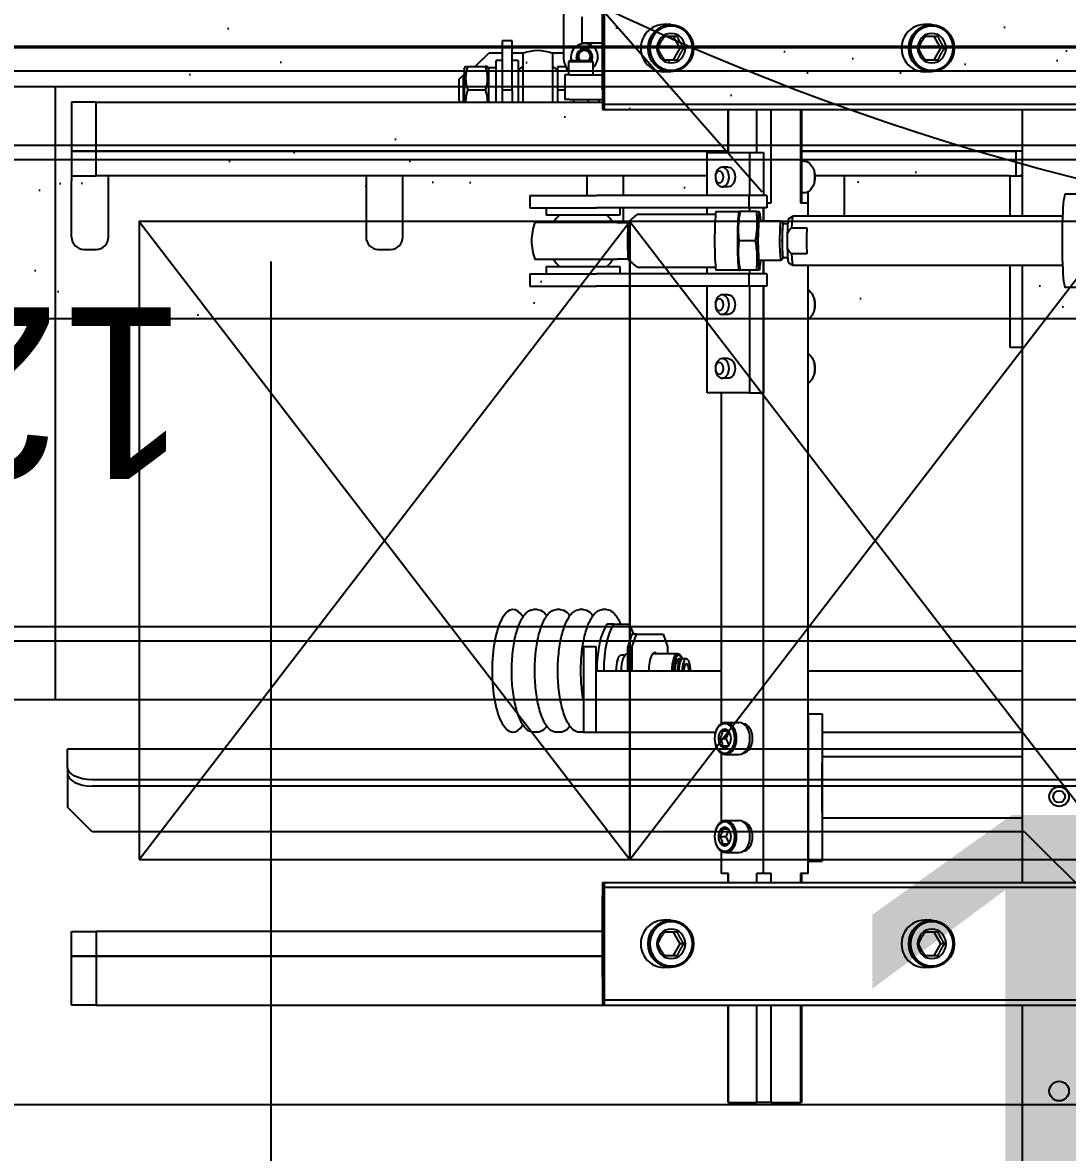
# Model space of a CAD drawing. Header units: millimetres. Extents: x -383313 to -161684, y -117025 to 99224.
# Drawn here: x -345190.5 to -344764.6, y -7149.9 to -6689.5 of the extents above; entities that cross this region are included whole.
import ezdxf
from ezdxf import colors
from ezdxf.entities.mleader import LeaderData, LeaderLine
from ezdxf.enums import TextEntityAlignment as Align
from ezdxf.math import Vec2, Vec3

# ---------------------------------------------------------------- set-up
doc = ezdxf.new("R2010")
doc.units = ezdxf.units.MM
doc.header["$MEASUREMENT"] = 0
doc.layers.get('Defpoints').update_dxf_attribs({"color": 31})
for name, color, linetype in [('001__КОНСТРУКТИВ__размеры внутр.', 7, 'Continuous'), ('PV-5D2C5', 7, 'Continuous'), ('PV-CB35', 7, 'Continuous'), ('Длина секции', 1, 'Continuous'), ('Конвейера КУ-190', 1, 'Continuous'), ('Крепление держателей ограждений', 101, 'Continuous'), ('Робот', 30, 'Continuous')]:
    doc.layers.add(name, color=color, linetype=linetype)
doc.styles.add('PSTUDIO', font='arial.ttf')
doc.dimstyles.new('PS_TICK', dxfattribs={"dimscale": 100, "dimtxt": 2.5, "dimasz": 1, "dimexe": 2, "dimexo": 2, "dimgap": 1, "dimtad": 1, "dimdec": 0, "dimzin": 0, "dimdsep": 46, "dimtxsty": 'PSTUDIO', "dimblk": 'ARCHTICK', "dimcen": 2, "dimdle": 1.5, "dimse1": 1, "dimse2": 1, "dimadec": 0, "dimazin": 0, "dimtfac": 1, "dimtdec": 0, "dimtix": 1, "dimtmove": 1, "dimatfit": 3, "dimldrblk": 'ARCHTICK', "dimfxl": 1, "dimtolj": 1, "dimtzin": 0, "dimarcsym": 0})

# ---------------------------------------------------------------- blocks, each defined once
blk = doc.blocks.new('_ArchTick')
at = {"color": 0, "linetype": 'ByBlock', "const_width": 0.15}
blk.add_lwpolyline([(-0.5, -0.5), (0.5, 0.5)], dxfattribs=at)
blk = doc.blocks.new('*D306')
at = {"layer": '001__КОНСТРУКТИВ__размеры внутр.', "color": 0, "linetype": 'ByBlock', "lineweight": -2, "ltscale": 100, "transparency": 16777216}
for p, q in [((-345089.25, -6786.77), (-345089.25, -7566.79)), ((-343889.25, -6786.77), (-343889.25, -7566.79)), ((-343739.25, -7366.79), (-345239.25, -7366.79))]:
    blk.add_line(p, q, dxfattribs=at)
at = {"layer": 'Defpoints', "color": 0, "ltscale": 100, "transparency": 16777216}
for p in [(-345089.25, -6586.77), (-343889.25, -6586.77), (-345089.25, -7366.79)]:
    blk.add_point(p, dxfattribs=at)
at = {"layer": '001__КОНСТРУКТИВ__размеры внутр.', "color": 0, "lineweight": -2, "ltscale": 100, "transparency": 16777216, "xscale": 100, "yscale": 100, "zscale": 100, "rotation": 180}
blk.add_blockref('_ArchTick', (-345089.25, -7366.79), dxfattribs=at)
at = {"layer": '001__КОНСТРУКТИВ__размеры внутр.', "color": 0, "lineweight": -2, "ltscale": 100, "transparency": 16777216, "xscale": 100, "yscale": 100, "zscale": 100}
blk.add_blockref('_ArchTick', (-343889.25, -7366.79), dxfattribs=at)
at = {"layer": '001__КОНСТРУКТИВ__размеры внутр.', "color": 0, "ltscale": 100, "transparency": 16777216, "insert": (-344489.25, -7139.15), "char_height": 250, "attachment_point": 5, "style": 'PSTUDIO'}
blk.add_mtext('\\A1;1200', dxfattribs=at)
blk = doc.blocks.new('A$C26c17928')
at = {"layer": 'PV-5D2C5'}
for p, q in [((-377, 229.35), (-377, 191.35)), ((-361.17, 220), (-361.17, 170)), ((-360.39, 220), (-360.39, 170)), ((-369.5, 207.72), (-369.5, 197.09)), ((-361.26, 210.82), (-361.26, 179.18)), ((-333.3, 204.6), (-336.25, 204.6)), ((-227.04, 204.6), (-229.99, 204.6)), ((-398, 198), (-402, 198)), ((-402, 198), (-402, 178)), ((-398, 178), (-398, 198)), ((-329.49, 195), (-332.17, 199.8)), ((-223.24, 195), (-225.92, 199.8)), ((-369.02, 194.69), (-371.06, 193.51)), ((-361.26, 197.09), (-369.5, 197.09)), ((-365.94, 193.51), (-367.98, 194.69)), ((-332.17, 190.2), (-329.49, 195)), ((-327.9, 195), (-329.49, 195)), ((-225.92, 190.2), (-223.24, 195)), ((-221.65, 195), (-223.24, 195)), ((-413, 187.5), (-407.5, 193)), ((-402, 193), (-407.5, 193)), ((-404.5, 173), (-404.5, 190)), ((-402, 190), (-404.5, 190)), ((-393.07, 193), (-398, 193)), ((-395.5, 190), (-398, 190)), ((-395.5, 190), (-395.5, 173)), ((-393.5, 173), (-393.5, 192.83)), ((-377, 193), (-381.93, 193)), ((-381.5, 192.83), (-381.5, 173)), ((-374.5, 189.99), (-375, 189.49)), ((-365, 189.49), (-375, 189.49)), ((-375, 189.49), (-375, 184.09)), ((-374.5, 189.99), (-365.5, 189.99)), ((-371.5, 192.8), (-371.5, 190.15)), ((-365.5, 190.15), (-365.5, 192.8)), ((-365.5, 189.99), (-365, 189.49)), ((-365, 189.49), (-365, 184.09)), ((-417.5, 186.5), (-416.92, 187.5)), ((-417.5, 186.5), (-417.5, 178)), ((-416.07, 187.5), (-408.93, 187.5)), ((-407.5, 186.5), (-408.08, 187.5)), ((-407.5, 173), (-407.5, 187)), ((-404.5, 187), (-407.5, 187)), ((-379.5, 187.5), (-379.5, 178)), ((-379.5, 187.5), (-376.15, 187.5)), ((-333.3, 185.4), (-336.25, 185.4)), ((-227.04, 185.4), (-229.99, 185.4)), ((-419.5, 182.4), (-417.9, 184)), ((-419.5, 173.6), (-419.5, 182.4)), ((-417.9, 184), (-417.9, 173)), ((-417.5, 184), (-417.9, 184)), ((-374.5, 184.09), (-376.5, 184.09)), ((-376.5, 184.09), (-376.5, 174.09)), ((-374.5, 184.09), (-361.26, 184.09)), ((-417.5, 178), (-417.5, 173)), ((-416.07, 178), (-408.93, 178)), ((-402, 178), (-398, 178)), ((-402, 178), (-402, 173)), ((-398, 178), (-398, 173)), ((-379.5, 178), (-379.5, 173)), ((-379.5, 178), (-376.5, 178)), ((-567.5, 173), (-577.5, 173)), ((-577.5, 173), (-577.5, 153)), ((-567.5, 173), (-361.17, 173)), ((-567.5, 153), (-567.5, 173)), ((-419.5, 173.6), (-418.9, 173)), ((-374.5, 174.09), (-376.5, 174.09)), ((-374.5, 174.09), (-361.17, 174.09)), ((-373, 174.09), (-373, 173)), ((-367, 174.09), (-367, 173)), ((-362.5, 173), (-362.5, 174.09)), ((-357.62, 172), (-360.39, 172)), ((-360.39, 170), (-360.39, 172)), ((-346.11, 172), (-357.62, 172)), ((-105.8, 172), (-346.11, 172)), ((-361.17, 170), (-360.39, 170)), ((-360.39, 170), (-357.62, 170)), ((-357.62, 170), (-346.11, 170)), ((-346.11, 170), (-105.8, 170)), ((-310, 170), (-310, 152.5)), ((-309.77, 152.5), (-309.77, 170)), ((-298.35, 170), (-298.35, 152.5)), ((-292.4, 132.04), (-292.4, 170)), ((-280.38, 170), (-280.38, 132.04)), ((-280, 170), (-280, 132.04)), ((-190, 126.5), (-190, 170)), ((-577.5, 153), (-567.5, 153)), ((-567.5, 153), (-577.5, 153)), ((-577.5, 153), (-577.5, 143)), ((-310, 153), (-567.5, 153)), ((-567.5, 153), (-310, 153)), ((-567.5, 143), (-567.5, 153)), ((-318.47, 152.5), (-301.25, 152.5)), ((-318.47, 135), (-318.47, 152.5)), ((-301.25, 152.5), (-295.45, 152.5)), ((-301.25, 152.5), (-301.25, 135)), ((-295.45, 152.5), (-295.45, 135)), ((-190, 153), (-280, 153)), ((-280, 153), (-192.5, 153)), ((-192.5, 143), (-192.5, 153)), ((-279.06, 149), (-280, 149)), ((-577.5, 143), (-577.5, 141)), ((-577.5, 143), (-567.5, 143)), ((-318.47, 143), (-567.5, 143)), ((-562.5, 141), (-562.5, 143)), ((-457.5, 143), (-457.5, 141)), ((-442.5, 141), (-442.5, 143)), ((-367.5, 143), (-367.5, 141)), ((-352.5, 141), (-352.5, 143)), ((-315.05, 143.24), (-314.94, 143.74)), ((-309.86, 146.5), (-312.32, 146.5)), ((-274.76, 144.36), (-274.8, 144.52)), ((-195, 143), (-274.57, 143)), ((-262.5, 141), (-262.5, 143)), ((-195, 143), (-190, 143)), ((-195, 126.5), (-195, 143)), ((-577.5, 118), (-577.5, 141)), ((-562.5, 118), (-562.5, 141)), ((-457.5, 141), (-457.5, 118)), ((-442.5, 118), (-442.5, 141)), ((-367.5, 141), (-367.5, 135)), ((-352.5, 135), (-352.5, 141)), ((-315.05, 141.76), (-314.94, 141.26)), ((-309.86, 138.5), (-312.32, 138.5)), ((-274.76, 140.64), (-274.8, 140.48)), ((-262.5, 126.5), (-262.5, 141)), ((-390.7, 135), (-363.58, 135)), ((-390.7, 135), (-390.7, 130)), ((-301.42, 135), (-363.58, 135)), ((-294.18, 135), (-301.42, 135)), ((-301.42, 135), (-301.42, 130)), ((-294.18, 135), (-294.18, 130)), ((-279.06, 136), (-280, 136)), ((-277.5, 136.4), (-277.5, 132.04)), ((-152.99, 135.5), (-172.5, 135.5)), ((-390.7, 130), (-363.58, 130)), ((-384.03, 130), (-384.03, 127)), ((-301.42, 130), (-363.58, 130)), ((-354.03, 130), (-354.03, 127)), ((-352.5, 124), (-352.5, 130)), ((-318.47, 127.3), (-318.47, 130)), ((-294.18, 130), (-301.42, 130)), ((-301.25, 130), (-301.25, 128.5)), ((-295.45, 130), (-295.45, 124.5)), ((-295.45, 124.5), (-295.45, 130)), ((-294.18, 132.04), (-292.4, 132.04)), ((-280.38, 132.04), (-277.33, 132.04)), ((-277.33, 126.5), (-277.33, 132.04)), ((-354.03, 127), (-384.03, 127)), ((-346.88, 127.3), (-315.06, 127.3)), ((-314.92, 128.5), (-305.61, 128.5)), ((-305.39, 128.5), (-305.61, 128.5)), ((-305.39, 127.6), (-305.16, 128.5)), ((-298.31, 128.5), (-305.03, 128.5)), ((-296.99, 127.6), (-297.22, 128.5)), ((-288.39, 124.5), (-297.2, 124.5)), ((-287.44, 123.56), (-288.35, 124.48)), ((-285.26, 125.49), (-283.53, 126.49)), ((-173.63, 126.5), (-283.5, 126.5)), ((-355.11, 124), (-388.64, 124)), ((-285.63, 123.4), (-287.47, 123.4)), ((-284.09, 121.77), (-277.84, 121.77)), ((-298.8, 116.5), (-305.52, 116.5)), ((-285.82, 119.46), (-285.82, 113.54)), ((-572.5, 113), (-567.5, 113)), ((-452.5, 113), (-447.5, 113)), ((-277.84, 111.23), (-284.09, 111.23)), ((-388.64, 109), (-355.11, 109)), ((-384.03, 106), (-354.03, 106)), ((-384.03, 106), (-384.03, 103)), ((-354.03, 106), (-354.03, 103)), ((-288.39, 108.5), (-297.2, 108.5)), ((-295.45, 108.5), (-295.45, 103)), ((-295.45, 103), (-295.45, 108.5)), ((-287.44, 109.44), (-288.35, 108.52)), ((-285.63, 109.6), (-287.47, 109.6)), ((-285.26, 107.51), (-283.53, 106.51)), ((-173.63, 106.5), (-283.5, 106.5)), ((-277.33, -141.29), (-277.33, 106.5)), ((-195, 73), (-195, 106.5)), ((-190, -145), (-190, 106.5)), ((-390.7, 103), (-363.58, 103)), ((-390.7, 103), (-390.7, 98)), ((-301.42, 103), (-363.58, 103)), ((-346.88, 105.7), (-315.06, 105.7)), ((-318.47, 103), (-318.47, 105.7)), ((-305.61, 104.5), (-314.92, 104.5)), ((-305.61, 104.5), (-305.16, 104.5)), ((-305.39, 105.4), (-305.16, 104.5)), ((-298.31, 104.5), (-305.03, 104.5)), ((-294.18, 103), (-301.42, 103)), ((-301.42, 103), (-301.42, 98)), ((-301.25, 104.5), (-301.25, 103)), ((-296.99, 105.4), (-297.22, 104.5)), ((-294.18, 103), (-294.18, 98)), ((-390.7, 98), (-363.58, 98)), ((-301.42, 98), (-363.58, 98)), ((-318.47, 54.5), (-318.47, 98)), ((-294.18, 98), (-301.42, 98)), ((-301.25, 98), (-301.25, 54.5)), ((-295.45, 98), (-295.45, 54.5)), ((-295.45, -141.29), (-295.45, 98)), ((-152.99, 97.5), (-172.5, 97.5)), ((-309.86, 94.5), (-312.32, 94.5)), ((-274.76, 92.36), (-274.8, 92.52)), ((-315.05, 91.24), (-314.94, 91.74)), ((-315.05, 89.76), (-314.94, 89.26)), ((-274.76, 88.64), (-274.8, 88.48)), ((-309.86, 86.5), (-312.32, 86.5)), ((-190, 73), (-195, 73)), ((-315.05, 65.24), (-314.94, 65.74)), ((-309.86, 68.5), (-312.32, 68.5)), ((-274.76, 66.36), (-274.8, 66.52)), ((-315.05, 63.76), (-314.94, 63.26)), ((-309.86, 60.5), (-312.32, 60.5)), ((-274.76, 62.64), (-274.8, 62.48)), ((-301.25, 54.5), (-318.47, 54.5)), ((-312.67, -80.29), (-312.67, 54.5)), ((-301.25, 54.5), (-295.45, 54.5)), ((-387.74, -33.79), (-389.25, -33.79)), ((-378.35, -33.79), (-379.85, -33.79)), ((-368.95, -33.79), (-370.45, -33.79)), ((-359.55, -33.79), (-361.06, -33.79)), ((-356.51, -39.79), (-359.32, -39.79)), ((-356.51, -39.79), (-350.39, -39.79)), ((-377.08, -41.99), (-377.07, -41.98)), ((-349.13, -43.79), (-350.84, -48.79)), ((-347.25, -43.79), (-349.13, -43.79)), ((-348.97, -48.79), (-347.25, -43.79)), ((-347.25, -43.79), (-336.34, -43.79)), ((-336.34, -43.79), (-334.63, -48.79)), ((-368.9, -48.79), (-368.9, -83.79)), ((-368.9, -48.79), (-363.9, -48.79)), ((-363.9, -48.79), (-363.9, -83.79)), ((-350.84, -48.79), (-348.97, -48.79)), ((-350.84, -58.79), (-350.84, -48.79)), ((-348.97, -58.79), (-348.97, -48.79)), ((-334.63, -48.79), (-334.63, -51.79)), ((-352.06, -52.34), (-353.45, -52.34)), ((-350.84, -51.79), (-351.13, -51.79)), ((-330.53, -51.79), (-340.68, -51.79)), ((-328.92, -53.84), (-329.95, -53.84)), ((-329.16, -52.84), (-329.66, -52.27)), ((-326.95, -53.84), (-328.36, -53.84)), ((-363.9, -58.79), (-312.67, -58.79)), ((-277.33, -58.79), (-190, -58.79)), ((-377.08, -75.6), (-377.07, -75.61)), ((-277.33, -76.29), (-271.53, -76.29)), ((-277.33, -76.29), (-277.33, -136.29)), ((-271.53, -76.29), (-271.53, -136.29)), ((-310.94, -79.79), (-305.51, -79.79)), ((-387.74, -83.79), (-389.25, -83.79)), ((-378.35, -83.79), (-379.85, -83.79)), ((-368.95, -83.79), (-370.45, -83.79)), ((-368.9, -83.79), (-363.9, -83.79)), ((-363.9, -83.79), (-315.08, -83.79)), ((-315.24, -84.43), (-315.2, -84.27)), ((-313.49, -86.29), (-310.8, -86.29)), ((-309.7, -83.55), (-310.8, -86.29)), ((-310.8, -86.29), (-309.7, -89.03)), ((-271.53, -83.79), (-190, -83.79)), ((-315.24, -88.15), (-315.2, -88.31)), ((-312.67, -120.29), (-312.67, -92.29)), ((-310.94, -92.79), (-305.51, -92.79)), ((-190, -93.79), (-271.53, -93.79)), ((-271.53, -116.29), (-271.53, -96.29)), ((-190, -118.79), (-271.53, -118.79)), ((-315.24, -124.43), (-315.2, -124.27)), ((-310.94, -119.79), (-305.51, -119.79)), ((-309.7, -123.55), (-310.8, -126.29)), ((-315.24, -128.15), (-315.2, -128.31)), ((-313.49, -126.29), (-310.8, -126.29)), ((-310.8, -126.29), (-309.7, -129.03)), ((-312.67, -141.29), (-312.67, -132.29)), ((-310.94, -132.79), (-305.51, -132.79)), ((-277.33, -136.29), (-271.53, -136.29)), ((-309.77, -141.29), (-312.67, -141.29)), ((-310, -141.29), (-310, -145)), ((-309.77, -145), (-309.77, -141.29)), ((-298.35, -141.29), (-298.35, -145)), ((-295.45, -141.29), (-298.35, -141.29)), ((-292.4, -141.29), (-295.45, -141.29)), ((-292.4, -145), (-292.4, -141.29)), ((-277.33, -141.29), (-280.38, -141.29)), ((-280.38, -141.29), (-280.38, -145)), ((-280, -141.29), (-280, -145)), ((-361.17, -145), (-360.39, -145)), ((-361.17, -145), (-361.17, -195)), ((-360.39, -145), (-357.62, -145)), ((-360.39, -145), (-360.39, -147)), ((-360.39, -145), (-360.39, -195)), ((-357.62, -147), (-360.39, -147)), ((-357.62, -145), (-346.11, -145)), ((-346.11, -147), (-357.62, -147)), ((-346.11, -145), (-105.8, -145)), ((-105.8, -147), (-346.11, -147)), ((-361.26, -151.18), (-361.26, -182.82)), ((-333.3, -160.4), (-336.25, -160.4)), ((-227.04, -160.4), (-229.99, -160.4)), ((-577.5, -165), (-567.5, -165)), ((-577.5, -175), (-577.5, -165)), ((-361.26, -165), (-567.5, -165)), ((-567.5, -165), (-567.5, -175)), ((-329.49, -170), (-332.17, -165.2)), ((-223.24, -170), (-225.92, -165.2)), ((-332.17, -174.8), (-329.49, -170)), ((-327.9, -170), (-329.49, -170)), ((-225.92, -174.8), (-223.24, -170)), ((-221.65, -170), (-223.24, -170)), ((-577.5, -175), (-567.5, -175)), ((-577.5, -195), (-577.5, -175)), ((-567.5, -175), (-577.5, -175)), ((-361.26, -175), (-567.5, -175)), ((-567.5, -175), (-567.5, -195)), ((-567.5, -175), (-361.26, -175)), ((-333.3, -179.6), (-336.25, -179.6)), ((-227.04, -179.6), (-229.99, -179.6)), ((-357.62, -193), (-360.39, -193)), ((-360.39, -195), (-360.39, -193)), ((-346.11, -193), (-357.62, -193)), ((-105.8, -193), (-346.11, -193)), ((-567.5, -195), (-577.5, -195)), ((-567.5, -195), (-361.17, -195)), ((-361.17, -195), (-360.39, -195)), ((-360.39, -195), (-357.62, -195)), ((-357.62, -195), (-346.11, -195)), ((-346.11, -195), (-105.8, -195)), ((-310, -195), (-310, -234.62)), ((-309.77, -234.62), (-309.77, -195)), ((-298.35, -195), (-298.35, -234.62)), ((-292.4, -234.62), (-292.4, -195)), ((-280.38, -195), (-280.38, -234.62)), ((-280, -195), (-280, -234.62)), ((-190, -275), (-190, -195)), ((-309.77, -234.62), (-310, -234.62)), ((-309.77, -234.62), (-298.35, -234.62)), ((-292.4, -234.62), (-298.35, -234.62)), ((-292.4, -234.62), (-280.38, -234.62)), ((-280, -234.62), (-280.38, -234.62))]:
    blk.add_line(p, q, dxfattribs=at)
for centre, radius in [((-175, -110), 4), ((-175, -110), 2.4), ((-175, -230), 4)]:
    blk.add_circle(centre, radius, dxfattribs=at)
for centre, radius, start, end in [((-387.5, 178), 16, 67.9757, 112.0243), ((-387.5, 178), 11.35, 121.9069, 134.8071), ((-387.5, 178), 11.35, 45.1929, 58.0931), ((-369.03, 116.5), 14.25, 132.5369, 148.2431), ((-369.03, 116.5), 14.25, 31.7569, 47.4631), ((-369.03, 116.5), 21, 159.0752, 180), ((-572.5, 118), 5, 180, 270), ((-567.5, 118), 5, 270, 0), ((-452.5, 118), 5, 180, 270), ((-447.5, 118), 5, 270, 0), ((-369.03, 116.5), 21, 180, 200.9248), ((-369.03, 116.5), 14.25, 211.7569, 227.4631), ((-369.03, 116.5), 14.25, 312.5369, 328.2431)]:
    blk.add_arc(centre, radius, start, end, dxfattribs=at)
for centre, major_axis, ratio, start_param, end_param in [((-336.25, 195), (0, 9.6), 0.965926, 0, 3.141593), ((-333.3, 195), (0, -9.6), 0.965926, -4.712389, 1.570796), ((-229.99, 195), (0, 9.6), 0.965926, 0, 3.141593), ((-227.04, 195), (0, -9.6), 0.965926, -4.712389, 1.570796), ((-368.5, 191.35), (5.5, 0), 0.999849, 0, 3.392164), ((-368.5, 191.43), (3.3, 0), 0.999849, 0, 3.593814), ((-368.5, 191.6), (-3, 0), 0.999849, -0.846506, 0), ((-368.5, 191.6), (2.46, 0), 0.999849, 0, 3.859122), ((-368.5, 191.6), (-3, 0), 0.999849, -1.893704, -1.247889), ((-368.5, 191.6), (3, 0), 0.999849, 0, 0.846506), ((-368.5, 191.35), (-8.5, 0), 0.999849, 0, 0.700212), ((-368.5, 191.43), (-5.5, 0), 0.999849, 0.007111, 0.26528), ((-368.5, 191.53), (-3.3, 0), 0.999849, 0.014485, 0.484691), ((-368.5, 191.6), (-3, 0), 0.999849, 0, 0.565342), ((-368.5, 191.8), (-2.46, 0), 0.999849, 0.040518, 0.8309), ((-368.5, 191.8), (2.46, 0), 0.999849, -0.8309, -0.040518), ((-368.5, 191.6), (2.46, 0), 0.999849, -0.717529, 0), ((-368.5, 191.6), (3, 0), 0.999849, -0.565342, 0), ((-368.5, 191.53), (3.3, 0), 0.999849, -0.484691, -0.014485), ((-368.5, 191.43), (3.3, 0), 0.999849, -0.452222, 0), ((-368.5, 191.43), (5.5, 0), 0.999849, -0.881021, -0.007111), ((-368.5, 191.35), (5.5, 0), 0.999849, -0.881021, 0), ((-370.5, 189.53), (-6, 0), 0.999849, 0.265897, 0.722734), ((-312.32, 142.5), (0, -4), 0.688988, -1.25525, 4.396843), ((-278.69, 142.5), (0, 6), 0.688988, -1.886343, -1.25525), ((-172.5, 116.5), (0, 19), 0.069756, 0, 3.141593), ((-314.49, 116.5), (0, -13.5), 0.069756, -2.66571, -0.475882), ((-305.18, 116.5), (0, -13.5), 0.069756, -2.66571, -0.475882), ((-305.18, 116.5), (0, 11.5), 0.069756, 0.264027, 2.877565), ((-297.2, 116.5), (0, 11.5), 0.069756, 0, 3.943062), ((-297.2, 116.5), (0, 8), 0.069756, 0, 3.141593), ((-297.2, 116.5), (0, 11.5), 0.069756, -0.801469, 0), ((-288.39, 116.5), (0, 8), 0.069756, 0, 3.211577), ((-288.39, 116.5), (0, 8), 0.069756, -0.069984, 0), ((-285.23, 116.5), (0, 9), 0.069756, 0.040383, 1.2359), ((-283.5, 116.5), (0, 10), 0.069756, 0, 1.015985), ((-350.17, 116.5), (0, -10.8), 0.069756, -2.338444, -1.570796), ((-287.47, 116.5), (0, 7.08), 0.069756, 0, 3.367567), ((-287.47, 116.5), (0, 6.9), 0.069756, 0, 3.141593), ((-287.47, 116.5), (0, 7.08), 0.069756, -0.225974, 0), ((-277.25, 116.5), (0, -10), 0.069756, -2.125607, -1.015985), ((-350.17, 116.5), (0, -10.8), 0.069756, -1.570796, -0.803149), ((-285.23, 116.5), (0, -9), 0.069756, -1.2359, -0.040383), ((-283.5, 116.5), (0, -10), 0.069756, -1.015985, 0), ((-312.32, 90.5), (0, -4), 0.688988, -1.25525, 4.396843), ((-278.69, 90.5), (0, 6), 0.688988, -1.886343, -1.25525), ((-312.32, 64.5), (0, -4), 0.688988, -1.25525, 4.396843), ((-278.69, 64.5), (0, 6), 0.688988, -1.886343, -1.25525), ((-397.61, -58.79), (0, 25), 0.34202, -0.495637, 1.570796), ((-356.27, -58.79), (0, -21), 0.34202, -2.701617, -1.570796), ((-353.45, -58.79), (0, -21), 0.34202, -2.701617, -1.570796), ((-353.45, -58.79), (0, 21), 0.34202, -0.775193, -0.439976), ((-353.45, -58.79), (0, 6.45), 0.34202, 0, 1.570796), ((-351.13, -58.79), (0, 7), 0.34202, 0, 1.570796), ((-339.76, -58.79), (0, 7.5), 0.34202, -0.367208, 1.570796), ((-330.53, -58.79), (0, 7), 0.34202, 0, 1.570796), ((-329.95, -58.79), (0, 6.39), 0.34202, 0, 1.570796), ((-329.95, -58.79), (0, 4.95), 0.34202, 0, 1.570796), ((-328.92, -58.79), (0, 4.95), 0.34202, 0, 1.570796), ((-330.53, -58.79), (0, 7), 0.34202, -0.372527, 0), ((-328.36, -58.79), (0, 4.95), 0.34202, 0, 1.570796), ((-329.95, -58.79), (0, 6.39), 0.34202, -0.692725, 0), ((-328.92, -58.79), (0, 4.95), 0.34202, -0.167293, 0), ((-326.95, -58.79), (0, 4.95), 0.34202, 0, 1.570796), ((-326.95, -58.79), (0, 4.95), 0.34202, -1.570796, 0), ((-397.61, -58.79), (0, -25), 0.34202, -1.570796, 0.495637), ((-326.95, -58.79), (0, 3), 0.34202, 0, 1.570796), ((-326.95, -58.79), (0, 3), 0.34202, -1.570796, 0), ((-310.94, -86.29), (0, 6.5), 0.688988, -1.570796, 1.25525), ((-305.51, -86.29), (0, 6.5), 0.688988, -1.570796, 0), ((-304.06, -86.29), (0, -6), 0.688988, 0.072299, 3.069293), ((-310.94, -86.29), (0, -6.5), 0.688988, -1.25525, 1.570796), ((-305.51, -86.29), (0, -6.5), 0.688988, 0, 1.570796), ((-310.94, -126.29), (0, 6.5), 0.688988, -1.570796, 1.25525), ((-305.51, -126.29), (0, 6.5), 0.688988, -1.570796, 0), ((-304.06, -126.29), (0, -6), 0.688988, 0.072299, 3.069293), ((-310.94, -126.29), (0, -6.5), 0.688988, -1.25525, 1.570796), ((-305.51, -126.29), (0, -6.5), 0.688988, 0, 1.570796), ((-336.25, -170), (0, 9.6), 0.965926, 0, 3.141593), ((-333.3, -170), (0, -9.6), 0.965926, -4.712389, 1.570796), ((-229.99, -170), (0, 9.6), 0.965926, 0, 3.141593), ((-227.04, -170), (0, -9.6), 0.965926, -4.712389, 1.570796)]:
    blk.add_ellipse(centre, major_axis=major_axis, ratio=ratio, start_param=start_param, end_param=end_param, dxfattribs=at)
at = {"layer": 'PV-5D2C5', "extrusion": (0, 0, -1)}
for centre, major_axis, ratio, start_param, end_param in [((-333.14, 195), (0, 9), 0.965926, -4.712389, 1.570796), ((-226.89, 195), (0, 9), 0.965926, -4.712389, 1.570796), ((-333.14, 195), (0, -6), 0.965926, -1.570796, 4.712389), ((-226.89, 195), (0, -6), 0.965926, -1.570796, 4.712389), ((-279.06, 142.5), (0, 6.5), 0.688988, 0, 3.141593), ((-313.48, 142.5), (0, -2.4), 0.688988, -4.712389, 1.570796), ((-309.86, 142.5), (0, 4), 0.688988, 0, 3.141593), ((-313.48, 90.5), (0, -2.4), 0.688988, -4.712389, 1.570796), ((-309.86, 90.5), (0, 4), 0.688988, 0, 1.570796), ((-279.06, 90.5), (0, -6.5), 0.688988, -2.745702, -0.395891), ((-309.86, 90.5), (0, -4), 0.688988, -1.570796, 0), ((-279.06, 64.5), (0, -6.5), 0.688988, -2.745702, -0.395891), ((-313.48, 64.5), (0, -2.4), 0.688988, -4.712389, 1.570796), ((-309.86, 64.5), (0, 4), 0.688988, 0, 1.570796), ((-309.86, 64.5), (0, -4), 0.688988, -1.570796, 0), ((-311.31, -86.29), (0, 6), 0.688988, -4.712389, 1.570796), ((-311.31, -86.29), (0, 3.75), 0.688988, -1.570796, 4.712389), ((-311.31, -126.29), (0, 6), 0.688988, -4.712389, 1.570796), ((-311.31, -126.29), (0, 3.75), 0.688988, -1.570796, 4.712389), ((-333.14, -170), (0, 9), 0.965926, -4.712389, 1.570796), ((-226.89, -170), (0, 9), 0.965926, -4.712389, 1.570796), ((-333.14, -170), (0, -6), 0.965926, -1.570796, 4.712389), ((-226.89, -170), (0, -6), 0.965926, -1.570796, 4.712389)]:
    blk.add_ellipse(centre, major_axis=major_axis, ratio=ratio, start_param=start_param, end_param=end_param, dxfattribs=at)
at = {"layer": 'PV-5D2C5'}
for points, weights, degree in [([(-335.94, 199.8), (-337.63, 197.4), (-338.61, 195)], [1.04422863406, 1.20577136594, 1.04422863406], 2), ([(-330.58, 199.8), (-333.62, 199.8), (-335.94, 199.8)], [1.04422863406, 1.20577136594, 1.04422863406], 2), ([(-327.9, 195), (-329.6, 197.4), (-330.58, 199.8)], [1.04422863406, 1.20577136594, 1.04422863406], 2), ([(-229.68, 199.8), (-231.38, 197.4), (-232.36, 195)], [1.04422863406, 1.20577136594, 1.04422863406], 2), ([(-224.33, 199.8), (-227.37, 199.8), (-229.68, 199.8)], [1.04422863406, 1.20577136594, 1.04422863406], 2), ([(-221.65, 195), (-223.35, 197.4), (-224.33, 199.8)], [1.04422863406, 1.20577136594, 1.04422863406], 2), ([(-338.61, 195), (-337.63, 192.6), (-335.94, 190.2)], [1.04422863406, 1.20577136594, 1.04422863406], 2), ([(-330.58, 190.2), (-329.6, 192.6), (-327.9, 195)], [1.04422863406, 1.20577136594, 1.04422863406], 2), ([(-232.36, 195), (-231.38, 192.6), (-229.68, 190.2)], [1.04422863406, 1.20577136594, 1.04422863406], 2), ([(-224.33, 190.2), (-223.35, 192.6), (-221.65, 195)], [1.04422863406, 1.20577136594, 1.04422863406], 2), ([(-335.94, 190.2), (-333.62, 190.2), (-330.58, 190.2)], [1.04422863406, 1.20577136594, 1.04422863406], 2), ([(-229.68, 190.2), (-227.37, 190.2), (-224.33, 190.2)], [1.04422863406, 1.20577136594, 1.04422863406], 2), ([(-416.92, 187.5), (-416.92, 187.5), (-416.07, 187.5)], [1.39595654066, 1.39595654066, 1.29573137036], 2), ([(-416.07, 187.5), (-417.66, 182.75), (-416.07, 178)], [1.29573137036, 1.49618171095, 1.29573137036], 2), ([(-408.08, 187.5), (-408.08, 187.5), (-408.93, 187.5)], [1.39595654066, 1.39595654066, 1.29573137036], 2), ([(-408.93, 187.5), (-407.34, 182.75), (-408.93, 178)], [1.29573137036, 1.49618171095, 1.29573137036], 2), ([(-416.07, 178), (-416.97, 175.32), (-416.92, 173)], [1.29573137036, 1.40163826171, 1.39563444637], 2), ([(-408.93, 178), (-408.03, 175.32), (-408.08, 173)], [1.29573137036, 1.40163826171, 1.39563444637], 2), ([(-350.71, 124), (-348.5, 126.08), (-347.09, 127.3), (-346.88, 127.3)], [1, 0.898148148148, 0.847222222222, 0.847222222222], 3), ([(-346.88, 105.7), (-347.09, 105.7), (-348.5, 106.92), (-350.71, 109)], [0.847222222222, 0.847222222222, 0.898148148148, 1], 3), ([(-312.29, -83.29), (-312.26, -84.79), (-313.49, -86.29)], [1.04422863406, 1.20577136594, 1.04422863406], 2), ([(-313.49, -86.29), (-312.26, -87.79), (-312.29, -89.29)], [1.04422863406, 1.20577136594, 1.04422863406], 2), ([(-309.91, -83.29), (-310.47, -83.29), (-312.29, -83.29)], [1.04422863406, 1.20577136594, 1.04422863406], 2), ([(-308.83, -85.24), (-309.06, -84.33), (-309.91, -83.29)], [1.11661653884, 1.15102198319, 1.04422863406], 2), ([(-309.91, -89.29), (-309.06, -88.25), (-308.83, -87.34)], [1.04422863406, 1.1510219832, 1.11661653884], 2), ([(-312.29, -89.29), (-310.47, -89.29), (-309.91, -89.29)], [1.04422863406, 1.20577136594, 1.04422863406], 2), ([(-312.29, -123.29), (-312.26, -124.79), (-313.49, -126.29)], [1.04422863406, 1.20577136594, 1.04422863406], 2), ([(-309.91, -123.29), (-310.47, -123.29), (-312.29, -123.29)], [1.04422863406, 1.20577136594, 1.04422863406], 2), ([(-308.83, -125.24), (-309.06, -124.33), (-309.91, -123.29)], [1.11661653884, 1.15102198319, 1.04422863406], 2), ([(-313.49, -126.29), (-312.26, -127.79), (-312.29, -129.29)], [1.04422863406, 1.20577136594, 1.04422863406], 2), ([(-309.91, -129.29), (-309.06, -128.25), (-308.83, -127.34)], [1.04422863406, 1.1510219832, 1.11661653884], 2), ([(-312.29, -129.29), (-310.47, -129.29), (-309.91, -129.29)], [1.04422863406, 1.20577136594, 1.04422863406], 2), ([(-335.94, -165.2), (-337.63, -167.6), (-338.61, -170)], [1.04422863406, 1.20577136594, 1.04422863406], 2), ([(-330.58, -165.2), (-333.62, -165.2), (-335.94, -165.2)], [1.04422863406, 1.20577136594, 1.04422863406], 2), ([(-327.9, -170), (-329.6, -167.6), (-330.58, -165.2)], [1.04422863406, 1.20577136594, 1.04422863406], 2), ([(-229.68, -165.2), (-231.38, -167.6), (-232.36, -170)], [1.04422863406, 1.20577136594, 1.04422863406], 2), ([(-224.33, -165.2), (-227.37, -165.2), (-229.68, -165.2)], [1.04422863406, 1.20577136594, 1.04422863406], 2), ([(-221.65, -170), (-223.35, -167.6), (-224.33, -165.2)], [1.04422863406, 1.20577136594, 1.04422863406], 2), ([(-338.61, -170), (-337.63, -172.4), (-335.94, -174.8)], [1.04422863406, 1.20577136594, 1.04422863406], 2), ([(-330.58, -174.8), (-329.6, -172.4), (-327.9, -170)], [1.04422863406, 1.20577136594, 1.04422863406], 2), ([(-232.36, -170), (-231.38, -172.4), (-229.68, -174.8)], [1.04422863406, 1.20577136594, 1.04422863406], 2), ([(-224.33, -174.8), (-223.35, -172.4), (-221.65, -170)], [1.04422863406, 1.20577136594, 1.04422863406], 2), ([(-335.94, -174.8), (-333.62, -174.8), (-330.58, -174.8)], [1.04422863406, 1.20577136594, 1.04422863406], 2), ([(-229.68, -174.8), (-227.37, -174.8), (-224.33, -174.8)], [1.04422863406, 1.20577136594, 1.04422863406], 2)]:
    blk.add_rational_spline(points, weights, degree=degree, dxfattribs=at)
for points, knots in [([(-361.17, 178.29), (-361.22, 178.55), (-361.25, 178.82), (-361.26, 179.39), (-361.24, 179.7), (-361.19, 180)], [0.00306113, 0.00306113, 0.00306113, 0.00306113, 0.004036551, 0.004036551, 0.005106091, 0.005106091, 0.005106091, 0.005106091]), ([(-305.03, 128.5), (-305.23, 127.5), (-305.39, 126.5), (-305.65, 124.5), (-305.82, 122.5), (-305.81, 120.5), (-305.72, 118.5), (-305.63, 117.5), (-305.52, 116.5)], [0.00000023, 0.00000023, 0.00000023, 0.00000023, 0.00346433, 0.00346433, 0.00692843, 0.01039254, 0.01039254, 0.01385664, 0.01385664, 0.01385664, 0.01385664]), ([(-305.16, 128.5), (-305.16, 128.5), (-305.16, 128.5), (-305.15, 128.5), (-305.11, 128.5), (-305.03, 128.5)], [0.021868197, 0.021868197, 0.021868197, 0.021868197, 0.022099486, 0.022099486, 0.025586343, 0.025586343, 0.025586343, 0.025586343]), ([(-298.8, 116.5), (-298.6, 117.5), (-298.44, 118.5), (-298.18, 120.5), (-298.01, 122.5), (-298.02, 124.5), (-298.11, 126.5), (-298.2, 127.5), (-298.31, 128.5)], [0.00000023, 0.00000023, 0.00000023, 0.00000023, 0.00346433, 0.00346433, 0.00692843, 0.01039254, 0.01039254, 0.01385664, 0.01385664, 0.01385664, 0.01385664]), ([(-298.31, 128.5), (-298.08, 128.5), (-297.87, 128.5), (-297.54, 128.5), (-297.42, 128.5), (-297.26, 128.5), (-297.22, 128.5), (-297.22, 128.5)], [0.01533972, 0.01533972, 0.01533972, 0.01533972, 0.01882658, 0.01882658, 0.02231344, 0.02231344, 0.02558634, 0.02558634, 0.02558634, 0.02558634]), ([(-355.11, 124), (-354.35, 124), (-353.59, 124), (-352.12, 124), (-351.4, 124), (-350.71, 124)], [0.026270027, 0.026270027, 0.026270027, 0.026270027, 0.029506027, 0.029506027, 0.032742027, 0.032742027, 0.032742027, 0.032742027]), ([(-285.82, 119.46), (-285.58, 119.88), (-285.31, 120.28), (-284.73, 121.05), (-284.42, 121.41), (-284.09, 121.77)], [0.024405756, 0.024405756, 0.024405756, 0.024405756, 0.0258536, 0.0258536, 0.027301443, 0.027301443, 0.027301443, 0.027301443]), ([(-305.52, 116.5), (-305.63, 115.5), (-305.72, 114.5), (-305.81, 112.5), (-305.82, 110.5), (-305.65, 108.5), (-305.39, 106.5), (-305.23, 105.5), (-305.03, 104.5)], [0.00000023, 0.00000023, 0.00000023, 0.00000023, 0.00346433, 0.00346433, 0.00692843, 0.01039254, 0.01039254, 0.01385664, 0.01385664, 0.01385664, 0.01385664]), ([(-298.31, 104.5), (-298.2, 105.5), (-298.11, 106.5), (-298.02, 108.5), (-298.01, 110.5), (-298.18, 112.5), (-298.44, 114.5), (-298.6, 115.5), (-298.8, 116.5)], [0.00000023, 0.00000023, 0.00000023, 0.00000023, 0.00346433, 0.00346433, 0.00692843, 0.01039254, 0.01039254, 0.01385664, 0.01385664, 0.01385664, 0.01385664]), ([(-284.09, 111.23), (-284.42, 111.59), (-284.73, 111.95), (-285.31, 112.72), (-285.58, 113.12), (-285.82, 113.54)], [0.01530829, 0.01530829, 0.01530829, 0.01530829, 0.016749712, 0.016749712, 0.018191134, 0.018191134, 0.018191134, 0.018191134]), ([(-350.71, 109), (-351.41, 109), (-352.13, 109), (-353.6, 109), (-354.35, 109), (-355.11, 109)], [0.049785818, 0.049785818, 0.049785818, 0.049785818, 0.053002819, 0.053002819, 0.056219821, 0.056219821, 0.056219821, 0.056219821]), ([(-305.03, 104.5), (-305.11, 104.5), (-305.15, 104.5), (-305.16, 104.5), (-305.16, 104.5), (-305.16, 104.5)], [0.021868197, 0.021868197, 0.021868197, 0.021868197, 0.025355054, 0.025355054, 0.025586343, 0.025586343, 0.025586343, 0.025586343]), ([(-297.22, 104.5), (-297.22, 104.5), (-297.26, 104.5), (-297.42, 104.5), (-297.54, 104.5), (-297.87, 104.5), (-298.08, 104.5), (-298.31, 104.5)], [0.01533972, 0.01533972, 0.01533972, 0.01533972, 0.01861263, 0.01861263, 0.02209949, 0.02209949, 0.02558634, 0.02558634, 0.02558634, 0.02558634]), ([(-389.25, -83.79), (-390.16, -83.79), (-391.06, -83.41), (-392.81, -81.95), (-393.67, -80.76), (-395.21, -77.67), (-395.89, -75.76), (-396.99, -71.44), (-397.42, -69.04), (-397.99, -63.98), (-398.13, -61.33), (-398.12, -56.03), (-397.97, -53.39), (-397.39, -48.36), (-396.96, -45.98), (-395.85, -41.72), (-395.18, -39.85), (-393.63, -36.76), (-392.76, -35.56), (-391, -34.15), (-390.13, -33.79), (-389.25, -33.79)], [1.570796, 1.570796, 1.570796, 1.570796, 1.849241, 1.849241, 2.17119, 2.17119, 2.499628, 2.499628, 2.823729, 2.823729, 3.14612, 3.14612, 3.46809, 3.46809, 3.790506, 3.790506, 4.114666, 4.114666, 4.443149, 4.443149, 4.712389, 4.712389, 4.712389, 4.712389]), ([(-379.85, -83.79), (-380.76, -83.79), (-381.66, -83.41), (-383.42, -81.95), (-384.27, -80.76), (-385.81, -77.67), (-386.49, -75.76), (-387.6, -71.44), (-388.02, -69.04), (-388.59, -63.98), (-388.74, -61.33), (-388.73, -56.03), (-388.58, -53.39), (-387.99, -48.36), (-387.56, -45.98), (-386.46, -41.72), (-385.78, -39.85), (-384.23, -36.76), (-383.36, -35.56), (-381.6, -34.15), (-380.73, -33.79), (-379.85, -33.79)], [1.570796, 1.570796, 1.570796, 1.570796, 1.849241, 1.849241, 2.17119, 2.17119, 2.499628, 2.499628, 2.823729, 2.823729, 3.14612, 3.14612, 3.46809, 3.46809, 3.790506, 3.790506, 4.114666, 4.114666, 4.443149, 4.443149, 4.712389, 4.712389, 4.712389, 4.712389]), ([(-387.74, -33.79), (-386.83, -33.79), (-385.94, -34.17), (-384.66, -35.24), (-384.22, -35.72), (-383.8, -36.29)], [4.712389, 4.712389, 4.712389, 4.712389, 4.9908341, 4.9908341, 5.1489982, 5.1489982, 5.1489982, 5.1489982]), ([(-370.45, -83.79), (-371.37, -83.79), (-372.26, -83.41), (-374.02, -81.95), (-374.87, -80.76), (-376.41, -77.67), (-377.09, -75.76), (-378.2, -71.44), (-378.63, -69.04), (-379.19, -63.98), (-379.34, -61.33), (-379.33, -56.03), (-379.18, -53.39), (-378.6, -48.36), (-378.17, -45.98), (-377.06, -41.72), (-376.39, -39.85), (-374.84, -36.76), (-373.96, -35.56), (-372.21, -34.15), (-371.34, -33.79), (-370.45, -33.79)], [1.570796, 1.570796, 1.570796, 1.570796, 1.849241, 1.849241, 2.17119, 2.17119, 2.499628, 2.499628, 2.823729, 2.823729, 3.14612, 3.14612, 3.46809, 3.46809, 3.790506, 3.790506, 4.114666, 4.114666, 4.443149, 4.443149, 4.712389, 4.712389, 4.712389, 4.712389]), ([(-378.35, -33.79), (-377.43, -33.79), (-376.54, -34.17), (-375.26, -35.24), (-374.82, -35.72), (-374.4, -36.29)], [4.712389, 4.712389, 4.712389, 4.712389, 4.9908341, 4.9908341, 5.1489982, 5.1489982, 5.1489982, 5.1489982]), ([(-368.9, -70.66), (-369.15, -69.33), (-369.35, -67.94), (-369.8, -63.98), (-369.94, -61.33), (-369.93, -56.03), (-369.78, -53.39), (-369.2, -48.36), (-368.77, -45.98), (-367.66, -41.72), (-366.99, -39.85), (-365.44, -36.76), (-364.57, -35.56), (-362.81, -34.15), (-361.94, -33.79), (-361.06, -33.79)], [2.640127, 2.640127, 2.640127, 2.640127, 2.823729, 2.823729, 3.14612, 3.14612, 3.46809, 3.46809, 3.790506, 3.790506, 4.114666, 4.114666, 4.443149, 4.443149, 4.712389, 4.712389, 4.712389, 4.712389]), ([(-368.95, -33.79), (-368.04, -33.79), (-367.14, -34.17), (-365.86, -35.24), (-365.42, -35.72), (-365, -36.29)], [4.712389, 4.712389, 4.712389, 4.712389, 4.9908341, 4.9908341, 5.1489982, 5.1489982, 5.1489982, 5.1489982]), ([(-359.55, -33.79), (-358.64, -33.79), (-357.74, -34.17), (-355.99, -35.64), (-355.14, -36.83), (-354.15, -38.8), (-353.93, -39.28), (-353.72, -39.79)], [4.712389, 4.712389, 4.712389, 4.712389, 4.9908341, 4.9908341, 5.3127826, 5.3127826, 5.4078304, 5.4078304, 5.4078304, 5.4078304]), ([(-383.8, -81.29), (-384.24, -81.9), (-384.71, -82.4), (-385.99, -83.44), (-386.86, -83.79), (-387.74, -83.79)], [7.4173724, 7.4173724, 7.4173724, 7.4173724, 7.5847421, 7.5847421, 7.8539816, 7.8539816, 7.8539816, 7.8539816]), ([(-374.4, -81.29), (-374.85, -81.9), (-375.31, -82.4), (-376.6, -83.44), (-377.46, -83.79), (-378.35, -83.79)], [7.4173724, 7.4173724, 7.4173724, 7.4173724, 7.5847421, 7.5847421, 7.8539816, 7.8539816, 7.8539816, 7.8539816]), ([(-361.17, -150.29), (-361.22, -150.55), (-361.25, -150.82), (-361.26, -151.39), (-361.24, -151.7), (-361.19, -152)], [0.00306113, 0.00306113, 0.00306113, 0.00306113, 0.004036551, 0.004036551, 0.005106091, 0.005106091, 0.005106091, 0.005106091]), ([(-361.19, -182), (-361.24, -182.3), (-361.26, -182.61), (-361.25, -183.18), (-361.22, -183.45), (-361.17, -183.71)], [0.00306113, 0.00306113, 0.00306113, 0.00306113, 0.004130671, 0.004130671, 0.005106091, 0.005106091, 0.005106091, 0.005106091])]:
    blk.add_open_spline(points, degree=3, knots=knots, dxfattribs=at)
blk.add_open_spline([(-368.9, -83.79), (-368.91, -83.79), (-368.93, -83.79), (-368.95, -83.79)], degree=3, dxfattribs=at)
blk = doc.blocks.new('Робот ABB IRB660_3.15 (сверху)')
at = {"layer": 'Робот'}
for radius in [3150, 1054]:
    blk.add_circle((0, 0), radius, dxfattribs=at)
blk = doc.blocks.new('A$C0e877309')
h = blk.add_hatch()
h.set_pattern_fill('AR-SAND', color=256, scale=2)
h.set_pattern_definition([(37.5, (-2480.5, -1360.185), (-3.2, 97.8826), [0, -77.216, 0, -86.36, 0, -82.55]), (7.5, (-2480.5, -1360.19), (89.9047, 143.365), [0, -41.656, 0, -69.596, 0, -26.67]), (327.5, (-2542.98, -1360.185), (158.1985, 0.2874), [0, -25.4, 0, -91.44, 0, -119.38]), (317.5, (-2542.98, -1360.19), (152.7113, 44.586), [0, -12.7, 0, -59.944, 0, -68.58])])
h.paths.add_polyline_path([(-975.05, 987.36), (-975.05, -1012.64), (1024.95, -1012.64), (1024.95, 987.36)])
at = {"ltscale": 100}
blk.add_lwpolyline([(-975.05, -1012.64), (1024.95, -1012.64), (1024.95, 987.36), (-975.05, 987.36)], close=True, dxfattribs=at)
blk = doc.blocks.new('*U206')
at = {"layer": 'PV-CB35'}
for p, q in [((878.52, 1664.34), (2952.54, 1664.34)), ((878.52, 1663.83), (2952.54, 1663.83)), ((878.52, 1654.37), (2952.54, 1654.37)), ((2932.54, 1377.96), (1732.54, 1377.96)), ((1732.54, 1377.12), (1732.54, 1377.96)), ((1732.54, 1370.46), (1732.54, 1377.12)), ((1732.54, 1370.46), (1732.54, 1367.86)), ((1732.54, 1367.86), (1732.54, 1354.26)), ((2922.54, 1365.46), (1742.54, 1365.46)), ((2922.54, 1362.86), (1742.54, 1362.86)), ((1742.54, 1344.26), (1732.54, 1354.26)), ((2122.54, 1344.26), (1742.54, 1344.26)), ((2122.54, 1344.26), (2187.54, 1279.26)), ((2952.54, 1232.97), (1493.59, 1232.97))]:
    blk.add_line(p, q, dxfattribs=at)
at = {"layer": 'PV-CB35', "extrusion": (0, 0, -1)}
blk.add_ellipse((1742.54, 1370.46), major_axis=(-10, 0), ratio=0.5, start_param=-1.570796, end_param=0, dxfattribs=at)
at = {"layer": 'PV-CB35'}
blk.add_ellipse((1742.54, 1367.86), major_axis=(-10, 0), ratio=0.5, start_param=0, end_param=1.570796, dxfattribs=at)
blk = doc.blocks.new('A$C2d5b403e')
at = {"layer": 'Конвейера КУ-190'}
for p, q in [((0, 101), (1250, 101)), ((0, -101), (1250, -101))]:
    blk.add_line(p, q, dxfattribs=at)
blk.add_lwpolyline([(0, -125), (0, 125), (1250, 125), (1250, -125)], close=True, dxfattribs=at)
at = {"layer": 'Конвейера КУ-190', "color": 33}
blk.add_lwpolyline([(0, 95.25), (1238.3, 95.25), (1238.3, -95.25), (0, -95.25)], dxfattribs=at)
at = {"layer": 'Крепление держателей ограждений'}
blk.add_line((575, 125), (575, -125), dxfattribs=at)
at = {"layer": 'Длина секции'}
blk.add_text('1250', height=70, dxfattribs=at).set_placement((625, 0), align=Align.MIDDLE_CENTER)

msp = doc.modelspace()

# ---------------------------------------------------------------- linework, layer by layer
at = {"color": 2, "ltscale": 100}
for p, q in [((-345142.97016, -7030.52247), (-344942.97016, -6770.52247)), ((-345142.97016, -6770.52247), (-344942.97016, -7030.52247)), ((-344942.97016, -7030.52247), (-344742.97016, -6770.52247)), ((-344942.97016, -6770.52247), (-344742.97016, -7030.52247))]:
    msp.add_line(p, q, dxfattribs=at)
for points in [[(-345142.97016, -7030.52247), (-344942.97016, -7030.52247), (-344942.97016, -6770.52247), (-345142.97016, -6770.52247)], [(-344942.97016, -7030.52247), (-344742.97016, -7030.52247), (-344742.97016, -6770.52247), (-344942.97016, -6770.52247)]]:
    msp.add_lwpolyline(points, close=True, dxfattribs=at)

# ---------------------------------------------------------------- block references
at = {"ltscale": 100}
for name, p in [('A$C0e877309', (-344437.63713, -5797.42318)), ('A$C26c17928', (-344592.97016, -6894.90594))]:
    msp.add_blockref(name, p, dxfattribs=at)
at = {"ltscale": 100, "rotation": 180}
msp.add_blockref('A$C2d5b403e', (-344602.09698, -6840.49977), dxfattribs=at)
at = {"layer": 'PV-CB35'}
msp.add_blockref('*U206', (-346904.64384, -8363.47011), dxfattribs=at)
at = {"layer": 'Робот', "rotation": 180}
msp.add_blockref('Робот ABB IRB660_3.15 (сверху)', (-344500.63713, -5731.42318), dxfattribs=at)

# ---------------------------------------------------------------- dimensions: what is measured, and where the dimension line sits
at = {"layer": '001__КОНСТРУКТИВ__размеры внутр.', "ltscale": 100}
dim = msp.add_linear_dim(base=(-345089.2459, -7366.79448), p1=(-343889.2459, -6586.77247), p2=(-345089.2459, -6586.77247), dimstyle='PS_TICK', override={"dimse1": 0, "dimse2": 0, "dimarcsym": 1}, dxfattribs=at)
dim.commit()
dim.dimension.update_dxf_attribs({"geometry": '*D306', "text_midpoint": (-344489.2459, -7139.15123)})

# ---------------------------------------------------------------- leaders
at = {"ltscale": 100}
ml = msp.add_multileader_mtext('Standard', dxfattribs=at)
ml.set_content('Y-8\\PSQ-8.1-SQ-8.4', color=256)
ml.set_leader_properties()
ml.build(insert=Vec2(0, 0))
ml.multileader.update_dxf_attribs({"text_right_attachment_type": 6, "dogleg_length": 0.36, "arrow_head_size": 0.18})
ctx = ml.context
ctx.base_point, ctx.char_height, ctx.arrow_head_size, ctx.landing_gap_size, ctx.plane_origin = Vec3(-346286.22005, -6162.32077), 80, 0.18, 0.09, Vec3(-346745.48774, -7121.96769)
ctx.right_attachment, ctx.text_align_type = 6, 2
notes = []
notes.append((ctx, [(1, (1, 1, 0), (-345363.00048, -6218.32077), (-1, 0), 43.03956, [(0, [(-344888.84047, -6758.6966)], 0, [])])]))
ctx.mtext.insert, ctx.mtext.alignment, ctx.mtext.flow_direction = Vec3(-345406.13005, -6122.32077), 3, 5
for ctx, leaders in notes:
    for number, flags, end, landing, length, lines in leaders:
        leader = LeaderData()
        leader.index, (leader.has_last_leader_line, leader.has_dogleg_vector, leader.attachment_direction) = number, flags
        leader.last_leader_point, leader.dogleg_vector, leader.dogleg_length = Vec3(end), Vec3(landing), length
        for number, points, colour, breaks in lines:
            line = LeaderLine()
            line.index, line.vertices, line.color, line.breaks = number, Vec3.list(points), colors.encode_raw_color(colour), breaks
            leader.lines.append(line)
        ctx.leaders.append(leader)

doc.saveas('drawing.dxf')
